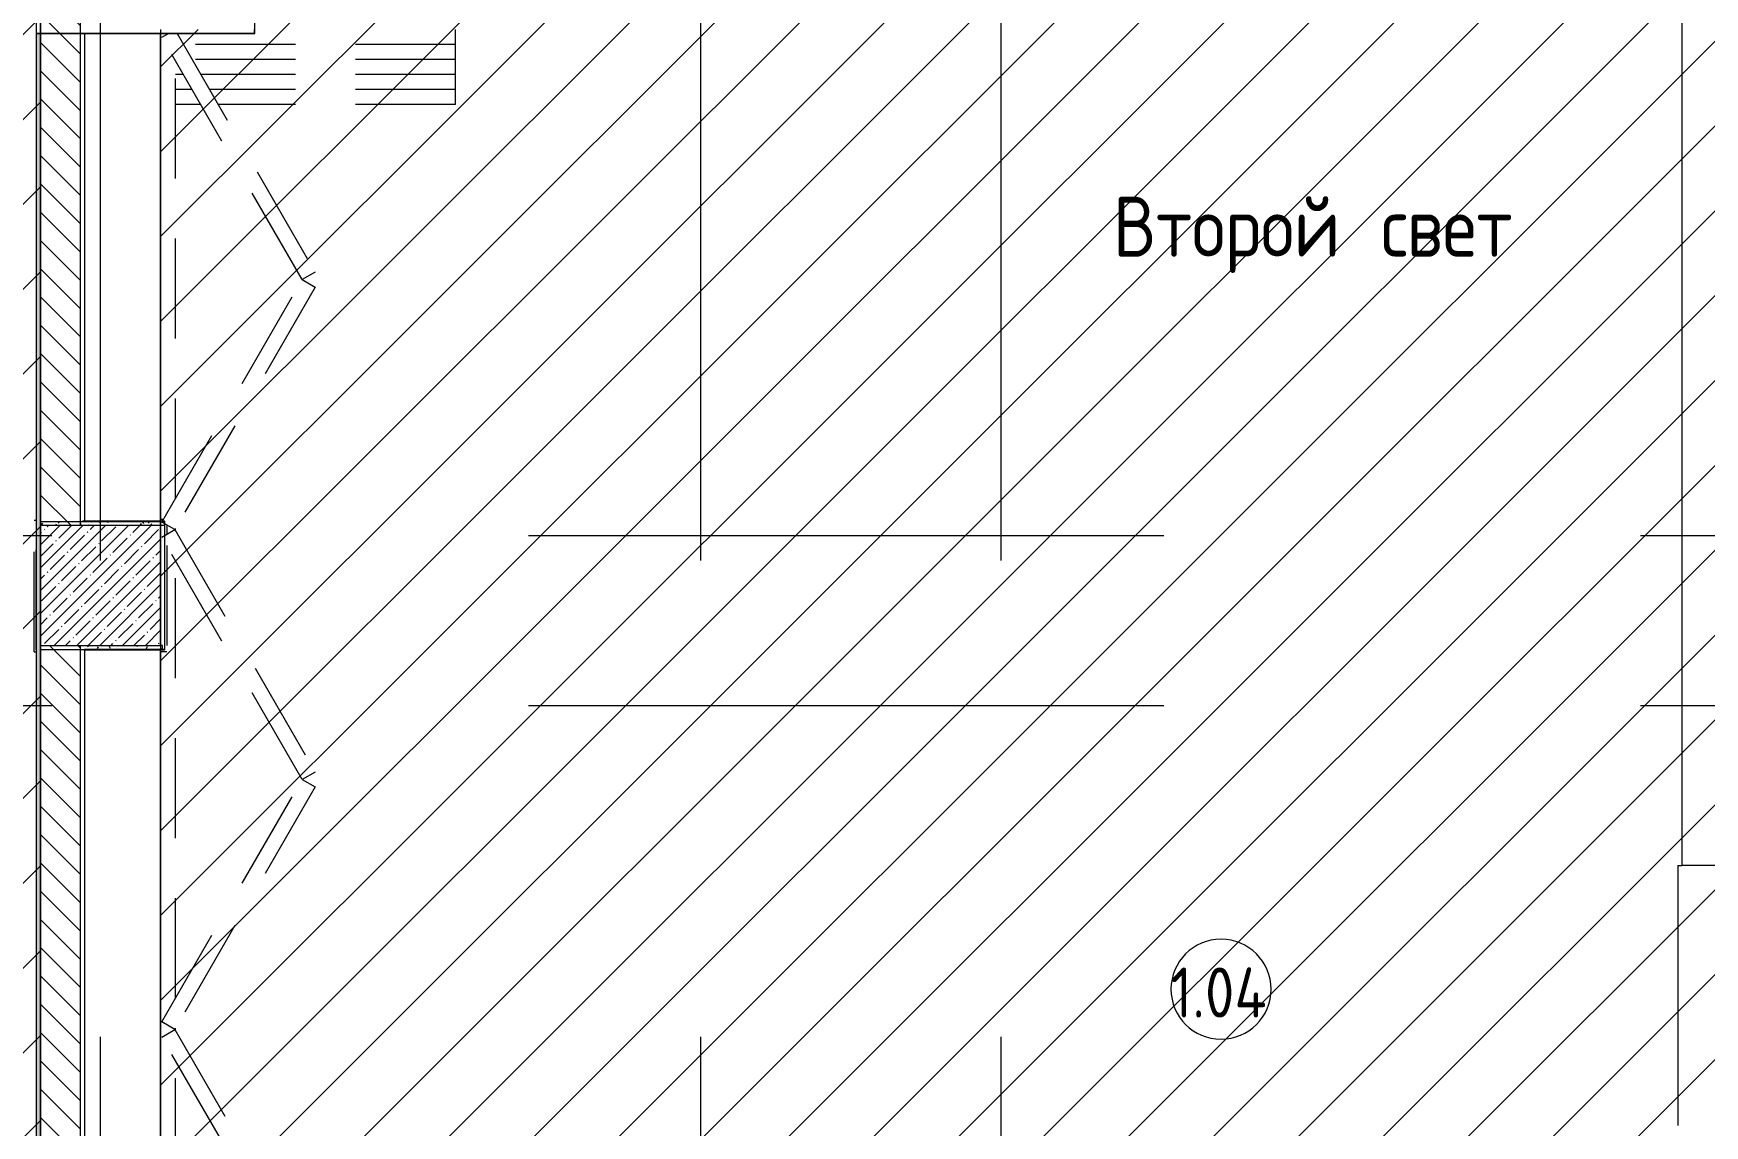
# Model space of a CAD drawing. Header units: millimetres. Extents: x -6228 to 198016, y -8553 to 29000.
# Drawn here: x 149253 to 157603, y 19200 to 24660 of the extents above; entities that cross this region are included whole.
import ezdxf

# ---------------------------------------------------------------- set-up
doc = ezdxf.new("R2010")
doc.units = ezdxf.units.MM
doc.linetypes.add('200_ШТРИХ__ш1_п0_6_', pattern=[800, 500, -300])
doc.linetypes.add('Осевая', pattern=[15875, 3175, -2381.25, 7937.5, -2381.25])
for name, color, linetype, lineweight in [('A-AREA-IDEN', 7, 'Continuous', 9), ('A-DETL-1', 7, 'Continuous', 9), ('A-DETL-MBND-1', 7, '200_ШТРИХ__ш1_п0_6_', 9), ('A-WALL-4', 7, 'Continuous', 13), ('G-ANNO-TEXT', 7, 'Continuous', 9), ('I-WALL-7', 7, 'Continuous', 9), ('S-COLS-2', 7, 'Continuous', 9), ('S-STRS-2', 7, 'Continuous', 9), ('Оси-2', 7, 'Осевая', 9)]:
    doc.layers.add(name, color=color, linetype=linetype, lineweight=lineweight)
for name, color, linetype, lineweight, true_color in [('A-DETL-GENF-7', 7, 'Continuous', 9, 0xc0c0c0), ('A-FLOR-3', 7, 'Continuous', 9, 0xaaaaaa), ('I-WALL-9', 9, 'Continuous', 9, 0x808080)]:
    doc.layers.add(name, color=color, linetype=linetype, lineweight=lineweight, true_color=true_color)
doc.styles.add('GOST Common', font='GOST_Common.ttf', dxfattribs={"width": 0.9, "height": 250})
doc.styles.add('GOST Common_1', font='GOST_Common.ttf', dxfattribs={"width": 0.9, "height": 300})
pattern_1 = [(0, (135578.187, 0), (121.92, 30.48), [10.058, -81.382, 10.058, -81.382, -487.68]), (0, (135578.187, 0), (121.92, 30.48), [-182.88, 10.058, -172.822, 10.058, -81.382, -213.36]), (0, (135578.187, 0), (121.92, 30.48), [-457.2, 10.058, -50.902, 10.058, -142.342]), (120, (135623.907, 15.24), (-87.356454, 90.345817), [10.058, -81.382, 10.058, -81.382, -487.68]), (120, (135623.907, 15.24), (-87.356454, 90.345817), [-182.88, 10.058, -172.822, 10.058, -81.382, -213.36]), (120, (135623.907, 15.24), (-87.356454, 90.345817), [-457.2, 10.058, -50.902, 10.058, -142.342]), (240, (135639.147, 76.2), (-34.563546, -120.825817), [10.058, -81.382, 10.058, -81.382, -487.68]), (240, (135639.147, 76.2), (-34.563546, -120.825817), [-182.88, 10.058, -172.822, 10.058, -81.382, -213.36]), (240, (135639.147, 76.2), (-34.563546, -120.825817), [-457.2, 10.058, -50.902, 10.058, -142.342])]
pattern_2 = [(45, (135578.2, 0), (-212.132, 212.132), [])]

# ---------------------------------------------------------------- blocks, each defined once
blk = doc.blocks.new('BSC_Колонна _Прямоугольная - 600х600-V175-План зашивки приборов отопления в осях 2 этажа 1-12')
at = {"layer": 'S-COLS-2'}
h = blk.add_hatch(dxfattribs=at)
h.set_pattern_fill('FP_147', color=256, style=0, pattern_type=2)
h.set_pattern_definition([(45, (-14010, -21900), (-57.02463, 57.02463), []), (45, (-13952.975, -21900), (-57.02463, 57.02463), [100.806, -20.161, 3.353, -16.808])])
h.paths.add_polyline_path([(-299.7, -300), (300, -300), (300, 300), (-300, 300), (-300, -300)])
for p, q in [((-300, 300), (-300, -300)), ((300, 300), (-299.7, 300)), ((300, -300), (300, 300)), ((-299.7, -300), (300, -300))]:
    blk.add_line(p, q, dxfattribs=at)
blk = doc.blocks.new('DOR__перегородка__Прямоугольная - ТП-2_ Вн_ДПГ_9480х4200h_2-23998078-План зашивки приборов отопления в осях 2 этажа 1-12')
at = {"layer": 'A-DETL-MBND-1'}
for p, q in [((2137.4, -75), (4324.5, -75)), ((3230.4, -706.9), (4442.7, -6.7)), ((4480.3, -71.7), (3267.9, -771.8)), ((4442.7, -6.7), (4480.3, -71.7)), ((4474.5, -75), (4486.7, -75)), ((4480.9, -71.7), (4518.4, -6.7)), ((5693.3, -771.8), (4480.9, -71.7)), ((4518.4, -6.7), (5730.8, -706.9)), ((4636.7, -75), (6823.8, -75)), ((5729.7, -706.9), (6942.1, -6.7)), ((6979.6, -71.7), (5767.3, -771.8)), ((6942.1, -6.7), (6979.6, -71.7)), ((6973.8, -75), (6985, -75)), ((6979.2, -71.7), (7016.7, -6.7)), ((8191.6, -771.8), (6979.2, -71.7)), ((7016.7, -6.7), (8229.1, -706.9)), ((7135, -75), (9323.2, -75)), ((8229.1, -706.9), (9441.4, -6.7)), ((9460, -82.6), (8266.6, -771.8)), ((9105.2, -200.9), (9105.2, -75)), ((9180.2, -157.6), (9180.2, -75)), ((9255.2, -114.3), (9255.2, -75)), ((9441.4, -6.7), (9460, -38.8)), ((9330.2, -1474.2), (9330.2, -157.6)), ((9405.2, -1474.2), (9405.2, -114.3)), ((9180.2, -1474.2), (9180.2, -244.2)), ((9255.2, -1474.2), (9255.2, -200.9)), ((9105.2, -1474.2), (9105.2, -287.5)), ((5730.8, -706.9), (5693.3, -771.8)), ((5767.3, -771.8), (5729.7, -706.9)), ((8229.1, -706.9), (8191.6, -771.8)), ((8266.6, -771.8), (8229.1, -706.9)), ((9105.2, -1474.2), (9480, -1474.2))]:
    blk.add_line(p, q, dxfattribs=at)
blk = doc.blocks.new('Перекрытия 3 - Перекрытия 4-20977624-План зашивки приборов отопления в осях 2 этажа 1-12')
at = {"layer": 'S-STRS-2'}
for p in [(21910, 26270.4), (22490, 20500)]:
    blk.add_line(p, (21910, 20500), dxfattribs=at)
blk = doc.blocks.new('Марка_Помещения - Номер-25198446-План зашивки приборов отопления в осях 2 этажа 1-12')
at = {"layer": 'A-AREA-IDEN'}
for start, end in [(360, 180), (180, 360)]:
    blk.add_arc((0, 0), 2.5, start, end, dxfattribs=at)

msp = doc.modelspace()

# ---------------------------------------------------------------- hatches: boundary and pattern name
at = {"layer": 'A-DETL-GENF-7'}
h = msp.add_hatch(dxfattribs=at)
h.set_pattern_fill('FP_235', color=256, style=0, pattern_type=2)
h.set_pattern_definition(pattern_2)
h.paths.add_polyline_path([(149288.4, 15200), (149288.4, 27150), (140238.2, 27150), (140238.2, 26500), (139638.2, 26500), (139638.2, 25750), (145288.2, 25750), (145288.2, 20770), (142338.2, 20770), (142338.2, 15200), (148977.8, 15200)])
h = msp.add_hatch(dxfattribs=at)
h.set_pattern_fill('FP_235', color=256, style=0, pattern_type=2)
h.set_pattern_definition(pattern_2)
h.paths.add_polyline_path([(166168.2, 15231), (166168.2, 26500), (157488.2, 26500), (157488.2, 26900), (150338.2, 26900), (150338.2, 24680), (149888.4, 24680), (149888.4, 15231), (163568.5, 15231)])
at = {"layer": 'I-WALL-7'}
h = msp.add_hatch(dxfattribs=at)
h.set_pattern_fill('FP_151', color=256, style=0, pattern_type=2)
h.set_pattern_definition([(135, (135578.19, 0), (-70.71068, -70.71068), [])])
h.paths.add_polyline_path([(149488.4, 15200), (149488.4, 17850), (149288.4, 17850), (149288.4, 15200), (149309.4, 15200)])
h.paths.add_polyline_path([(149488.4, 18450), (149488.4, 21600), (149288.4, 21600), (149288.4, 18450), (149487.2, 18450)])
h.paths.add_polyline_path([(149488.4, 22200), (149488.4, 26300), (149288.4, 26300), (149288.4, 22200), (149398.9, 22200)])
at = {"layer": 'I-WALL-9'}
h = msp.add_hatch(dxfattribs=at)
h.set_pattern_fill('FP_219', color=256, style=0, pattern_type=2)
h.set_pattern_definition(pattern_1)
h.paths.add_polyline_path([(149288.2, 15200), (149288.2, 24660), (149268.2, 24660), (149268.2, 15200)])
h = msp.add_hatch(dxfattribs=at)
h.set_pattern_fill('FP_219', color=256, style=0, pattern_type=2)
h.set_pattern_definition(pattern_1)
h.paths.add_polyline_path([(149888.2, 22200), (149888.2, 22220), (149288.2, 22220), (149288.4, 22200)])
h = msp.add_hatch(dxfattribs=at)
h.set_pattern_fill('FP_219', color=256, style=0, pattern_type=2)
h.set_pattern_definition(pattern_1)
h.paths.add_polyline_path([(149509.4, 21580), (149898.2, 21580), (149898.2, 21600), (149288.2, 21600), (149288.4, 21580), (149508.4, 21580)])

# ---------------------------------------------------------------- linework, layer by layer
at = {"layer": 'A-DETL-1'}
for p, q in [((149288.4, 15200), (149288.4, 27150)), ((149888.4, 24680), (149888.4, 15231))]:
    msp.add_line(p, q, dxfattribs=at)
at = {"layer": 'A-DETL-MBND-1'}
for p, q in [((149257.2, 21569), (149257.2, 22224.5)), ((149268.2, 22224.5), (149257.2, 22224.5)), ((149267.2, 21579), (149267.2, 22221)), ((149888.4, 22232), (149903.7, 22232)), ((149888.4, 22221), (149909.2, 22221)), ((149897.4, 22221), (149888.4, 22221)), ((149908.2, 22220), (149888.4, 22220)), ((149909.2, 22220), (149888.4, 22220)), ((149908.2, 22220), (149908.2, 21600)), ((149909.2, 22220), (149909.2, 22221)), ((149908.2, 22200), (149888.4, 22200)), ((149908.2, 22200), (149908.2, 21580)), ((149919.2, 22202.7), (149919.2, 22156.1)), ((149919.2, 22100), (149919.2, 21569)), ((149257.2, 21569), (149268.2, 21569)), ((149267.2, 21579), (149268.2, 21579)), ((149909.2, 21579), (149888.4, 21579)), ((149919.2, 21569), (149888.4, 21569)), ((149908.2, 21580), (149898.2, 21580)), ((149898.2, 21580), (149909.2, 21580)), ((149909.2, 21579), (149909.2, 21580))]:
    msp.add_line(p, q, dxfattribs=at)
at = {"layer": 'A-FLOR-3'}
for p, q in [((149888.4, 21600), (149888.4, 24660)), ((149888.4, 18470), (149888.4, 21580))]:
    msp.add_line(p, q, dxfattribs=at)
at = {"layer": 'A-WALL-4'}
for p, q in [((149267.2, 24660), (149268.2, 24660)), ((149509.4, 24660), (149508.4, 24660)), ((149508.4, 22220), (149509.4, 22220)), ((149898.2, 21580), (149508.4, 21580))]:
    msp.add_line(p, q, dxfattribs=at)
at = {"layer": 'I-WALL-7'}
for p, q in [((149268.2, 24660), (149268.2, 27150)), ((149267.2, 27100), (149267.2, 24659)), ((150359.2, 24659), (150359.2, 26869)), ((149288.4, 26300), (149288.4, 22200)), ((149488.4, 22200), (149488.4, 26300)), ((149267.2, 24659), (149267.2, 15200)), ((150358.2, 24660), (149268.2, 24660)), ((149268.2, 15200), (149268.2, 24660)), ((149268.2, 24659), (150359.2, 24659)), ((149288.2, 22220), (149288.2, 24660)), ((149508.4, 24660), (149508.4, 22220)), ((149509.4, 22220), (149509.4, 24660)), ((150358.2, 24660), (150358.2, 24680)), ((149288.4, 22220), (149909.2, 22220)), ((149908.2, 22221), (149498.4, 22221)), ((149498.4, 22221), (149498.4, 22220)), ((149888.2, 22200), (149888.2, 22220)), ((149908.2, 22221), (149908.2, 21579)), ((149909.2, 21580), (149909.2, 22220)), ((149288.2, 18450), (149288.2, 21580)), ((149288.4, 21600), (149288.4, 18450)), ((149288.4, 21580), (149508.4, 21580)), ((149488.4, 18470), (149488.4, 21600)), ((149508.4, 21580), (149508.4, 18471)), ((149509.4, 18471), (149509.4, 21579)), ((149509.4, 21579), (149908.2, 21579)), ((149898.2, 21600), (149888.4, 21600)), ((149898.2, 21580), (149898.2, 21600)), ((149909.2, 21580), (149898.2, 21580))]:
    msp.add_line(p, q, dxfattribs=at)
at = {"layer": 'S-STRS-2'}
for q in [(157468.2, 19200), (157488.2, 20500), (157468.2, 19200)]:
    msp.add_line((157468.2, 20500), q, dxfattribs=at)
at = {"layer": 'Оси-2'}
for p, q in [((149588.2, 593.7), (149588.2, 24898.1)), ((152588.2, 593.7), (152588.2, 24898.1)), ((154088.2, 593.7), (154088.2, 24898.1)), ((135850.6, 22150), (171568.2, 22150)), ((135850.6, 21300), (171568.2, 21300))]:
    msp.add_line(p, q, dxfattribs=at)

# ---------------------------------------------------------------- block references
at = {"layer": 'A-AREA-IDEN', "xscale": 99.99999999999993, "yscale": 99.99999999999993, "zscale": 99.99999999999993}
msp.add_blockref('Марка_Помещения - Номер-25198446-План зашивки приборов отопления в осях 2 этажа 1-12', (155186.5, 19881.8), dxfattribs=at)
at = {"layer": 'A-DETL-MBND-1', "rotation": 90.00000000000044}
msp.add_blockref('DOR__перегородка__Прямоугольная - ТП-2_ Вн_ДПГ_9480х4200h_2-23998078-План зашивки приборов отопления в осях 2 этажа 1-12', (149888.2, 15200), dxfattribs=at)
at = {"layer": 'S-COLS-2'}
msp.add_blockref('BSC_Колонна _Прямоугольная - 600х600-V175-План зашивки приборов отопления в осях 2 этажа 1-12', (149588.2, 21900), dxfattribs=at)
at = {"layer": 'S-STRS-2'}
msp.add_blockref('Перекрытия 3 - Перекрытия 4-20977624-План зашивки приборов отопления в осях 2 этажа 1-12', (135578.2, 0), dxfattribs=at)

# ---------------------------------------------------------------- texts
at = {"layer": 'A-AREA-IDEN', "insert": (154935.6, 19990.4), "char_height": 250, "width": 627.721, "attachment_point": 1, "style": 'GOST Common'}
msp.add_mtext('1.04', dxfattribs=at)
at = {"layer": 'G-ANNO-TEXT', "char_height": 300, "attachment_point": 1, "style": 'GOST Common_1'}
for s, insert, width in [('Второй', (154646.3, 23843.9), 1507.974), ('\\fGOST Common|b0|i0|c204|p34|;\\W.9; ', (155890.5, 23843.9), 115.443), ('свет', (155985.8, 23843.9), 966.835)]:
    msp.add_mtext(s, dxfattribs=dict(at, insert=insert, width=width))

doc.saveas('drawing.dxf')
